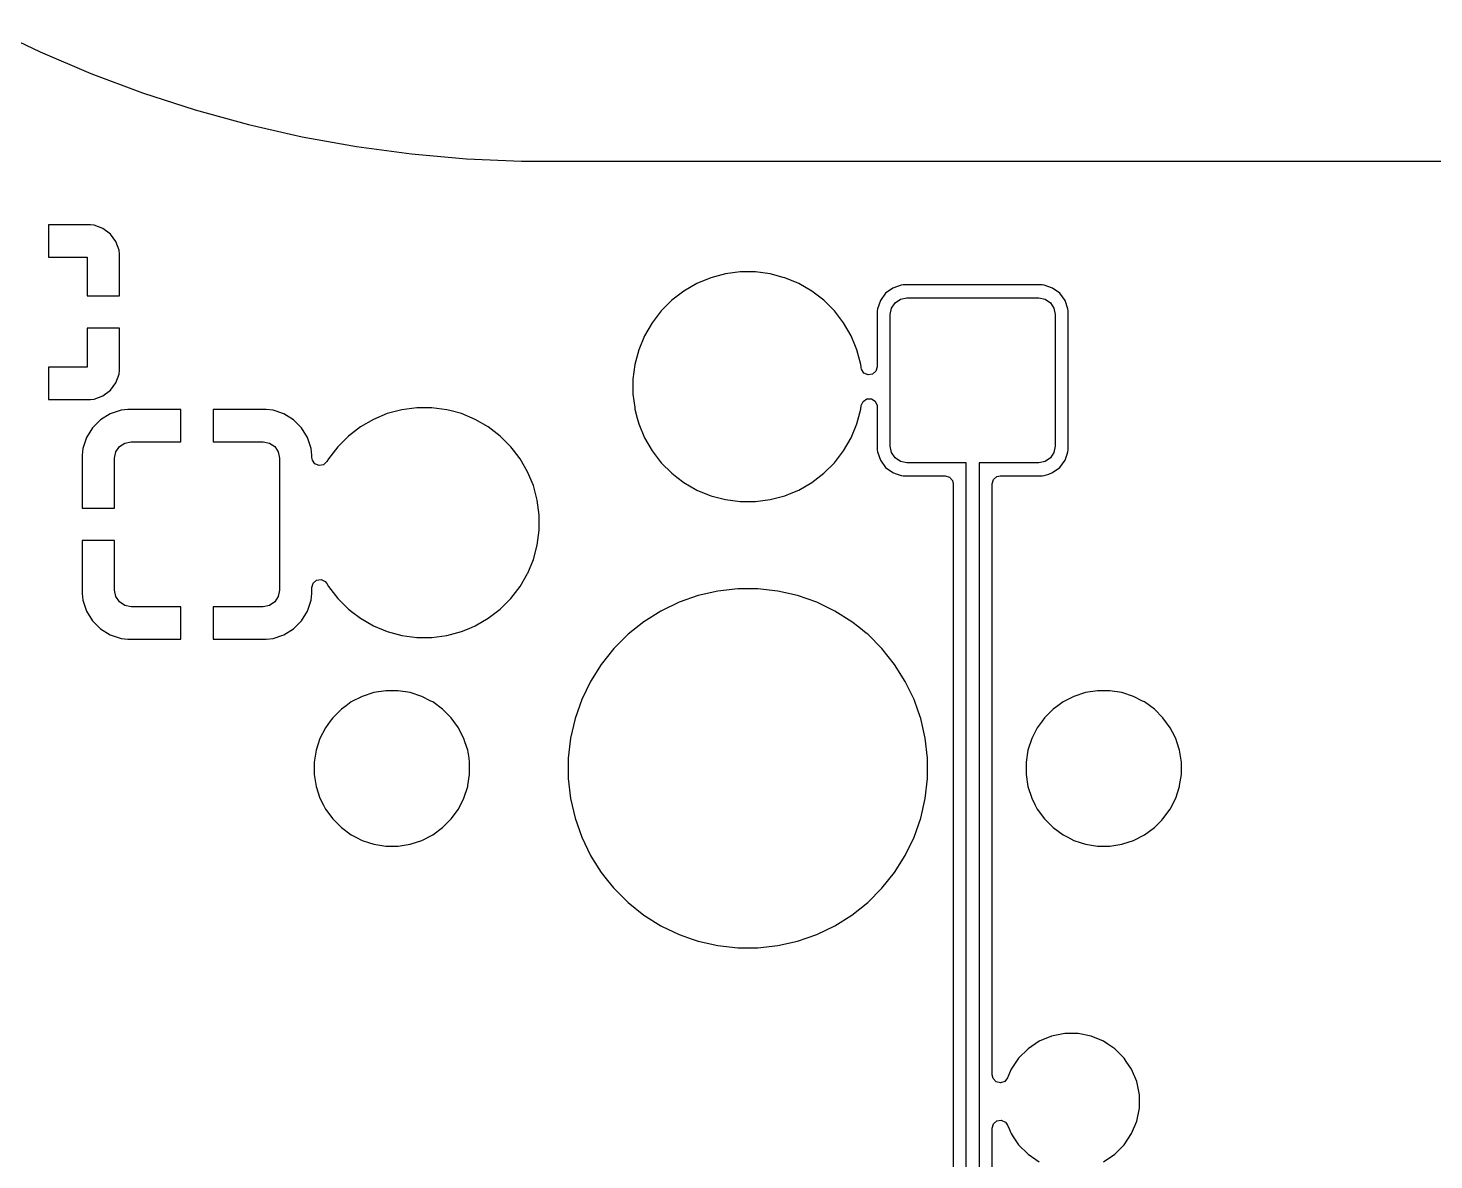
# Model space of a CAD drawing. Extents: x 51 to 261, y -150 to -32.
# Drawn here: x 110.93 to 132.66, y -72.04 to -54.54 of the extents above; entities that cross this region are included whole.
import ezdxf

# ---------------------------------------------------------------- set-up
doc = ezdxf.new("R2010")
doc.units = 0
doc.layers.add('BLACK', color=7, linetype='CONTINUOUS')

msp = doc.modelspace()

# ---------------------------------------------------------------- linework, layer by layer
at = {"layer": 'BLACK', "linetype": 'CONTINUOUS'}
for p, q in [((110.348841, -54.536816), (111.118552, -54.90556)), ((111.118552, -54.90556), (111.903964, -55.23956)), ((111.903964, -55.23956), (111.903971, -55.239562)), ((111.903971, -55.239562), (111.903972, -55.239563)), ((111.903972, -55.239563), (112.703517, -55.538152)), ((112.703517, -55.538152), (113.515576, -55.800727)), ((113.515576, -55.800727), (113.515579, -55.800727)), ((113.515579, -55.800727), (113.515592, -55.800732)), ((113.515592, -55.800732), (114.338592, -56.026783)), ((114.338592, -56.026783), (114.989687, -56.174694)), ((114.989687, -56.174694), (115.17087, -56.215854)), ((115.17087, -56.215854), (116.010747, -56.367563)), ((116.010747, -56.367563), (116.010752, -56.367563)), ((116.010752, -56.367563), (116.010754, -56.367564)), ((116.010754, -56.367564), (116.85658, -56.481612)), ((116.85658, -56.481612), (116.856584, -56.481612)), ((116.856584, -56.481612), (116.856589, -56.481613)), ((116.856589, -56.481613), (117.706653, -56.557771)), ((117.706653, -56.557771), (118.559276, -56.595889)), ((118.559276, -56.595889), (118.579496, -56.59589)), ((118.579496, -56.59589), (118.947668, -56.59591)), ((118.947668, -56.59591), (118.947688, -56.595913)), ((118.947688, -56.595913), (118.966032, -56.595913)), ((118.966032, -56.595913), (118.986023, -56.595913)), ((118.986023, -56.595913), (119.012952, -56.595913)), ((119.012952, -56.595913), (140.505016, -56.595913)), ((111.895844, -57.578), (111.248, -57.578)), ((111.248, -57.578), (111.248, -58.078)), ((111.955372, -57.584401), (111.895844, -57.578)), ((111.955379, -57.584403), (111.955372, -57.584401)), ((112.090086, -57.634645), (111.955379, -57.584403)), ((112.090093, -57.634649), (112.090086, -57.634645)), ((112.205187, -57.720809), (112.090093, -57.634649)), ((112.20519, -57.720812), (112.205187, -57.720809)), ((112.29135, -57.835906), (112.20519, -57.720812)), ((112.291354, -57.835913), (112.29135, -57.835906)), ((112.341596, -57.97062), (112.291354, -57.835913)), ((112.341598, -57.970627), (112.341596, -57.97062)), ((112.347999, -58.030155), (112.341598, -57.970627)), ((111.248, -58.078), (111.848, -58.078)), ((111.848, -58.078), (111.848, -58.678)), ((112.348, -58.030172), (112.347999, -58.030155)), ((112.348, -58.678), (112.348, -58.030172)), ((121.484799, -58.397759), (121.269786, -58.486819)), ((121.709624, -58.337517), (121.484799, -58.397759)), ((121.940364, -58.30714), (121.709624, -58.337517)), ((121.940369, -58.307139), (121.940364, -58.30714)), ((121.940375, -58.307139), (121.940369, -58.307139)), ((122.173119, -58.307139), (121.940375, -58.307139)), ((122.173124, -58.307139), (122.173119, -58.307139)), ((122.173129, -58.30714), (122.173124, -58.307139)), ((122.403869, -58.337517), (122.173129, -58.30714)), ((122.403872, -58.337517), (122.403869, -58.337517)), ((122.403873, -58.337518), (122.403872, -58.337517)), ((122.603913, -58.391119), (122.403873, -58.337518)), ((122.628694, -58.397759), (122.603913, -58.391119)), ((122.843707, -58.486819), (122.628694, -58.397759)), ((121.068206, -58.603203), (120.883567, -58.744881)), ((121.068222, -58.603192), (121.068206, -58.603203)), ((121.26977, -58.486827), (121.068222, -58.603192)), ((121.269786, -58.486819), (121.26977, -58.486827)), ((122.843723, -58.486827), (122.843707, -58.486819)), ((123.045271, -58.603192), (122.843723, -58.486827)), ((123.045274, -58.603194), (123.045271, -58.603192)), ((123.045279, -58.603197), (123.045274, -58.603194)), ((123.045285, -58.603201), (123.045279, -58.603197)), ((123.045287, -58.603203), (123.045285, -58.603201)), ((123.229926, -58.744881), (123.045287, -58.603203)), ((124.186022, -58.636914), (124.104483, -58.747395)), ((124.296503, -58.555375), (124.186022, -58.636914)), ((124.426105, -58.510024), (124.296503, -58.555375)), ((124.426107, -58.510024), (124.426105, -58.510024)), ((124.456879, -58.507139), (124.426107, -58.510024)), ((124.456883, -58.507139), (124.456879, -58.507139)), ((126.606611, -58.507139), (124.456883, -58.507139)), ((126.606615, -58.507139), (126.606611, -58.507139)), ((126.637387, -58.510024), (126.606615, -58.507139)), ((126.76699, -58.555375), (126.637387, -58.510024)), ((126.766992, -58.555376), (126.76699, -58.555375)), ((126.877472, -58.636914), (126.766992, -58.555376)), ((126.95901, -58.747394), (126.877472, -58.636914)), ((111.848, -58.678), (112.348, -58.678)), ((120.88356, -58.744887), (120.718995, -58.909452)), ((120.883567, -58.744881), (120.88356, -58.744887)), ((123.229933, -58.744887), (123.229926, -58.744881)), ((123.394498, -58.909452), (123.229933, -58.744887)), ((124.059132, -58.876999), (124.056247, -58.907771)), ((124.104483, -58.747395), (124.059132, -58.876997)), ((124.059132, -58.876997), (124.059132, -58.876999)), ((124.256747, -58.962639), (124.276158, -58.865055)), ((124.276158, -58.865055), (124.331435, -58.782327)), ((124.331435, -58.782327), (124.414163, -58.72705)), ((124.414163, -58.72705), (124.511747, -58.707639)), ((124.511747, -58.707639), (126.551747, -58.707639)), ((126.551747, -58.707639), (126.649331, -58.72705)), ((126.649331, -58.72705), (126.732059, -58.782327)), ((126.732059, -58.782327), (126.787336, -58.865055)), ((126.787336, -58.865055), (126.806747, -58.962639)), ((126.95901, -58.747395), (126.95901, -58.747394)), ((127.004361, -58.876997), (126.95901, -58.747395)), ((127.004361, -58.876999), (127.004361, -58.876997)), ((127.007247, -58.907771), (127.004361, -58.876999)), ((120.5773, -59.094114), (120.460935, -59.295662)), ((120.577311, -59.094098), (120.5773, -59.094114)), ((120.718989, -58.909459), (120.577311, -59.094098)), ((120.718995, -58.909452), (120.718989, -58.909459)), ((123.394503, -58.909458), (123.394498, -58.909452)), ((123.536189, -59.094107), (123.394503, -58.909458)), ((123.536193, -59.094114), (123.536189, -59.094107)), ((123.652558, -59.295662), (123.536193, -59.094114)), ((124.056247, -58.907771), (124.056247, -59.775841)), ((124.256747, -61.002639), (124.256747, -58.962639)), ((126.806747, -58.962639), (126.806747, -61.002639)), ((127.007247, -61.057506), (127.007247, -58.907771)), ((112.348, -59.178), (111.848, -59.178)), ((111.848, -59.178), (111.848, -59.778)), ((112.348, -59.825827), (112.348, -59.178)), ((120.460927, -59.295678), (120.371867, -59.510691)), ((120.460935, -59.295662), (120.460927, -59.295678)), ((123.652566, -59.295678), (123.652558, -59.295662)), ((123.720796, -59.460402), (123.652566, -59.295678)), ((120.371867, -59.510691), (120.311625, -59.735516)), ((123.741629, -59.510699), (123.720796, -59.460402)), ((123.801868, -59.735513), (123.741629, -59.510699)), ((120.311625, -59.735516), (120.281248, -59.966256)), ((123.807177, -59.775841), (123.801868, -59.735513)), ((111.848, -59.778), (111.248, -59.778)), ((111.248, -59.778), (111.248, -60.278)), ((112.291354, -60.020086), (112.341596, -59.885379)), ((112.341596, -59.885379), (112.341598, -59.885372)), ((112.341598, -59.885372), (112.347999, -59.825844)), ((112.347999, -59.825844), (112.348, -59.825827)), ((123.809308, -59.792026), (123.807177, -59.775841)), ((123.81327, -59.810776), (123.809308, -59.792026)), ((123.851044, -59.869554), (123.81327, -59.810776)), ((123.9146, -59.898579), (123.851044, -59.869554)), ((123.983758, -59.888635), (123.9146, -59.898579)), ((124.036562, -59.84288), (123.983758, -59.888635)), ((124.056247, -59.775841), (124.036562, -59.84288)), ((112.090093, -60.22135), (112.205187, -60.13519)), ((112.205187, -60.13519), (112.20519, -60.135187)), ((112.20519, -60.135187), (112.29135, -60.020093)), ((112.29135, -60.020093), (112.291354, -60.020086)), ((120.281248, -59.966256), (120.281247, -59.966273)), ((120.281247, -59.966273), (120.281247, -60.199004)), ((111.248, -60.278), (111.895828, -60.278)), ((111.895828, -60.278), (111.895844, -60.277999)), ((111.895844, -60.277999), (111.955372, -60.271598)), ((111.955372, -60.271598), (111.955379, -60.271596)), ((111.955379, -60.271596), (112.090086, -60.221354)), ((112.090086, -60.221354), (112.090093, -60.22135)), ((120.281247, -60.199004), (120.281248, -60.199021)), ((120.281248, -60.199021), (120.308328, -60.404718)), ((123.801868, -60.429765), (123.809308, -60.37325)), ((123.809308, -60.37325), (123.837574, -60.309354)), ((123.837574, -60.309354), (123.895899, -60.270883)), ((123.895899, -60.270883), (123.965763, -60.270052)), ((123.965763, -60.270052), (124.024987, -60.307124)), ((124.024987, -60.307124), (124.054766, -60.370329)), ((124.054766, -60.370329), (124.056247, -60.389436)), ((124.056247, -60.389436), (124.056247, -61.057506)), ((112.052973, -60.591889), (111.928176, -60.716686)), ((112.203189, -60.499234), (112.052973, -60.591889)), ((112.203194, -60.499232), (112.203189, -60.499234)), ((112.370725, -60.443718), (112.203194, -60.499232)), ((112.474121, -60.433155), (112.370725, -60.443718)), ((112.474137, -60.433154), (112.474121, -60.433155)), ((113.294441, -60.433154), (112.474137, -60.433154)), ((113.294441, -60.933154), (113.294441, -60.433154)), ((114.614759, -60.433154), (113.794441, -60.433154)), ((113.794441, -60.433154), (113.794441, -60.933154)), ((114.718156, -60.443718), (114.614759, -60.433154)), ((114.885687, -60.499232), (114.718156, -60.443718)), ((114.885692, -60.499234), (114.885687, -60.499232)), ((115.035908, -60.591889), (114.885692, -60.499234)), ((115.160705, -60.716686), (115.035908, -60.591889)), ((116.26977, -60.586827), (116.068222, -60.703192)), ((116.269786, -60.586819), (116.26977, -60.586827)), ((116.484799, -60.497759), (116.269786, -60.586819)), ((116.709624, -60.437517), (116.484799, -60.497759)), ((116.940364, -60.40714), (116.709624, -60.437517)), ((116.940369, -60.407139), (116.940364, -60.40714)), ((116.940375, -60.407139), (116.940369, -60.407139)), ((117.173119, -60.407139), (116.940375, -60.407139)), ((117.173124, -60.407139), (117.173119, -60.407139)), ((117.173129, -60.40714), (117.173124, -60.407139)), ((117.403869, -60.437517), (117.173129, -60.40714)), ((117.403872, -60.437517), (117.403869, -60.437517)), ((117.403873, -60.437518), (117.403872, -60.437517)), ((117.471747, -60.455705), (117.403873, -60.437518)), ((117.628694, -60.497759), (117.471747, -60.455705)), ((117.843707, -60.586819), (117.628694, -60.497759)), ((117.843723, -60.586827), (117.843707, -60.586819)), ((118.045271, -60.703192), (117.843723, -60.586827)), ((120.308328, -60.404718), (120.311626, -60.429765)), ((120.311626, -60.429765), (120.348051, -60.565706)), ((120.348051, -60.565706), (120.371867, -60.654586)), ((123.741629, -60.654579), (123.801868, -60.429765)), ((111.928176, -60.716686), (111.835521, -60.866902)), ((115.25336, -60.866902), (115.160705, -60.716686)), ((116.068206, -60.703203), (115.883567, -60.844881)), ((116.068222, -60.703192), (116.068206, -60.703203)), ((118.045274, -60.703194), (118.045271, -60.703192)), ((118.045279, -60.703197), (118.045274, -60.703194)), ((118.045285, -60.703201), (118.045279, -60.703197)), ((118.045287, -60.703203), (118.045285, -60.703201)), ((118.229926, -60.844881), (118.045287, -60.703203)), ((120.371867, -60.654586), (120.460927, -60.869599)), ((123.662804, -60.844883), (123.741626, -60.654586)), ((123.741625, -60.654586), (123.741629, -60.654579)), ((123.741626, -60.654586), (123.741625, -60.654586)), ((111.780005, -61.034438), (111.769441, -61.137835)), ((111.835519, -60.866907), (111.780005, -61.034438)), ((111.835521, -60.866902), (111.835519, -60.866907)), ((112.288852, -61.09057), (112.344129, -61.007842)), ((112.344129, -61.007842), (112.426857, -60.952565)), ((112.426857, -60.952565), (112.524441, -60.933154)), ((112.524441, -60.933154), (113.294441, -60.933154)), ((113.794441, -60.933154), (114.564441, -60.933154)), ((114.564441, -60.933154), (114.662025, -60.952565)), ((114.662025, -60.952565), (114.744753, -61.007842)), ((114.744753, -61.007842), (114.80003, -61.09057)), ((115.253362, -60.866907), (115.25336, -60.866902)), ((115.308876, -61.034438), (115.253362, -60.866907)), ((115.319439, -61.137835), (115.308876, -61.034438)), ((115.718989, -61.009459), (115.577311, -61.194098)), ((115.718995, -61.009452), (115.718989, -61.009459)), ((115.88356, -60.844887), (115.718995, -61.009452)), ((115.883567, -60.844881), (115.88356, -60.844887)), ((118.229933, -60.844887), (118.229926, -60.844881)), ((118.394498, -61.009452), (118.229933, -60.844887)), ((118.394504, -61.009459), (118.394498, -61.009452)), ((118.435575, -61.062984), (118.394504, -61.009459)), ((120.460927, -60.869599), (120.460935, -60.869615)), ((120.460935, -60.869615), (120.5773, -61.071163)), ((123.536189, -61.071171), (123.652562, -60.869608)), ((123.652562, -60.869608), (123.662804, -60.844883)), ((124.276158, -61.100223), (124.256747, -61.002639)), ((126.806747, -61.002639), (126.787336, -61.100223)), ((111.769441, -61.137835), (111.769441, -61.958154)), ((112.269441, -61.188154), (112.288852, -61.09057)), ((112.269441, -61.958154), (112.269441, -61.188154)), ((114.80003, -61.09057), (114.819441, -61.188154)), ((114.819441, -61.188154), (114.819441, -63.228154)), ((115.31944, -61.13785), (115.319439, -61.137835)), ((115.31944, -61.177967), (115.31944, -61.13785)), ((115.326259, -61.218522), (115.31944, -61.177967)), ((115.366787, -61.275437), (115.326259, -61.218522)), ((115.550826, -61.239968), (115.500259, -61.288183)), ((115.577297, -61.194119), (115.550826, -61.239968)), ((115.577311, -61.194098), (115.577297, -61.194119)), ((118.536189, -61.194107), (118.435575, -61.062984)), ((118.536193, -61.194114), (118.536189, -61.194107)), ((118.652558, -61.395662), (118.536193, -61.194114)), ((120.5773, -61.071163), (120.577311, -61.071179)), ((120.577311, -61.071179), (120.718989, -61.255818)), ((120.718989, -61.255818), (120.718995, -61.255825)), ((120.718995, -61.255825), (120.88356, -61.42039)), ((123.229928, -61.420395), (123.394503, -61.25582)), ((123.394503, -61.25582), (123.536189, -61.071171)), ((124.056247, -61.057506), (124.059132, -61.088278)), ((124.059132, -61.088278), (124.059132, -61.08828)), ((124.059132, -61.08828), (124.104483, -61.217882)), ((124.104483, -61.217882), (124.104484, -61.217884)), ((124.104484, -61.217884), (124.186022, -61.328364)), ((124.331435, -61.182951), (124.276158, -61.100223)), ((124.414163, -61.238228), (124.331435, -61.182951)), ((124.511747, -61.257639), (124.414163, -61.238228)), ((125.431747, -61.257639), (124.511747, -61.257639)), ((125.431747, -93.317145), (125.431747, -61.257639)), ((126.551747, -61.257639), (125.631747, -61.257639)), ((125.631747, -61.257639), (125.631747, -93.358567)), ((126.649331, -61.238228), (126.551747, -61.257639)), ((126.732059, -61.182951), (126.649331, -61.238228)), ((126.787336, -61.100223), (126.732059, -61.182951)), ((126.877472, -61.328364), (126.95901, -61.217884)), ((126.95901, -61.217884), (126.991613, -61.124711)), ((126.991613, -61.124711), (127.004361, -61.08828)), ((127.004361, -61.088278), (127.007247, -61.057506)), ((127.004361, -61.08828), (127.004361, -61.088278)), ((115.431652, -61.301405), (115.366787, -61.275437)), ((115.500259, -61.288183), (115.431652, -61.301405)), ((118.652566, -61.395678), (118.652558, -61.395662)), ((118.741468, -61.61031), (118.652566, -61.395678)), ((120.88356, -61.42039), (120.883567, -61.420396)), ((120.883567, -61.420396), (120.960704, -61.479585)), ((120.960704, -61.479585), (121.068215, -61.562081)), ((123.045279, -61.562081), (123.229928, -61.420395)), ((124.186022, -61.328364), (124.296502, -61.409902)), ((124.296502, -61.409902), (124.331368, -61.422102)), ((124.331368, -61.422102), (124.426106, -61.455253)), ((124.426106, -61.455253), (124.456879, -61.458139)), ((124.456879, -61.458139), (124.456883, -61.458139)), ((124.456883, -61.458139), (125.107247, -61.458139)), ((125.107247, -61.458139), (125.174286, -61.477824)), ((125.174286, -61.477824), (125.220041, -61.530628)), ((125.851932, -61.5151), (125.904736, -61.469345)), ((125.904736, -61.469345), (125.956247, -61.458139)), ((125.956247, -61.458139), (126.606615, -61.458139)), ((126.606615, -61.458139), (126.637386, -61.455253)), ((126.637386, -61.455253), (126.637388, -61.455253)), ((126.637388, -61.455253), (126.70678, -61.430971)), ((126.70678, -61.430971), (126.766992, -61.409902)), ((126.766992, -61.409902), (126.877472, -61.328364)), ((118.741629, -61.610699), (118.741468, -61.61031)), ((118.801868, -61.835513), (118.741629, -61.610699)), ((121.068215, -61.562081), (121.068222, -61.562085)), ((121.068222, -61.562085), (121.26977, -61.67845)), ((121.26977, -61.67845), (121.269786, -61.678458)), ((121.269786, -61.678458), (121.484799, -61.767518)), ((122.726459, -61.727023), (122.843707, -61.678458)), ((122.843707, -61.678458), (122.84371, -61.678456)), ((122.84371, -61.678456), (122.843716, -61.678454)), ((122.843716, -61.678454), (123.045279, -61.562081)), ((125.220041, -61.530628), (125.231247, -61.582139)), ((125.231247, -61.582139), (125.231247, -93.182734)), ((125.832247, -61.582139), (125.851932, -61.5151)), ((125.832247, -65.888152), (125.832247, -61.582139)), ((118.832247, -62.066267), (118.801868, -61.835513)), ((121.484799, -61.767518), (121.484801, -61.767518)), ((121.484801, -61.767518), (121.484807, -61.767521)), ((121.484807, -61.767521), (121.709621, -61.82776)), ((121.709621, -61.82776), (121.940375, -61.858139)), ((121.940375, -61.858139), (121.940382, -61.858139)), ((121.940382, -61.858139), (122.173112, -61.858139)), ((122.173112, -61.858139), (122.173119, -61.858139)), ((122.173119, -61.858139), (122.403873, -61.82776)), ((122.403873, -61.82776), (122.628687, -61.767521)), ((122.628687, -61.767521), (122.726459, -61.727023)), ((111.769441, -61.958154), (112.269441, -61.958154)), ((118.832247, -62.299011), (118.832247, -62.066267)), ((118.801868, -62.529765), (118.832247, -62.299011)), ((112.269441, -62.458154), (111.769442, -62.458154)), ((111.769442, -62.458154), (111.769442, -63.278472)), ((112.269441, -63.228154), (112.269441, -62.458154)), ((118.741629, -62.754579), (118.801868, -62.529765)), ((118.655514, -62.962483), (118.741626, -62.754586)), ((118.741625, -62.754586), (118.741629, -62.754579)), ((118.741626, -62.754586), (118.741625, -62.754586)), ((118.536189, -63.171171), (118.652562, -62.969608)), ((118.652562, -62.969608), (118.655514, -62.962483)), ((115.31944, -63.187312), (115.339124, -63.120273)), ((115.31944, -63.278472), (115.31944, -63.187312)), ((115.339124, -63.120273), (115.391927, -63.074517)), ((115.391927, -63.074517), (115.461086, -63.064573)), ((115.461086, -63.064573), (115.524642, -63.093597)), ((115.524642, -63.093597), (115.550826, -63.12531)), ((115.550826, -63.12531), (115.575563, -63.168154)), ((115.575563, -63.168154), (115.577305, -63.171171)), ((115.577305, -63.171171), (115.57731, -63.171177)), ((115.57731, -63.171177), (115.577311, -63.171179)), ((115.577311, -63.171179), (115.718989, -63.355818)), ((118.394503, -63.35582), (118.536189, -63.171171)), ((121.900874, -63.207139), (121.591113, -63.242041)), ((121.900878, -63.207139), (121.900874, -63.207139)), ((122.212616, -63.207139), (121.900878, -63.207139)), ((122.21262, -63.207139), (122.212616, -63.207139)), ((122.52238, -63.242041), (122.21262, -63.207139)), ((111.769442, -63.278472), (111.780005, -63.381869)), ((111.780005, -63.381869), (111.835519, -63.5494)), ((112.288852, -63.325738), (112.269441, -63.228154)), ((112.344129, -63.408466), (112.288852, -63.325738)), ((112.426857, -63.463743), (112.344129, -63.408466)), ((114.744753, -63.408466), (114.662025, -63.463743)), ((114.80003, -63.325738), (114.744753, -63.408466)), ((114.819441, -63.228154), (114.80003, -63.325738)), ((115.253362, -63.5494), (115.308876, -63.381869)), ((115.308876, -63.381869), (115.31944, -63.278472)), ((115.718989, -63.355818), (115.718995, -63.355825)), ((115.718995, -63.355825), (115.88356, -63.52039)), ((118.229928, -63.520395), (118.394503, -63.35582)), ((120.992932, -63.414372), (120.712072, -63.549627)), ((121.287167, -63.311414), (120.992932, -63.414372)), ((121.287179, -63.31141), (121.287167, -63.311414)), ((121.591097, -63.242043), (121.287179, -63.31141)), ((121.591113, -63.242041), (121.591097, -63.242043)), ((122.522396, -63.242043), (122.52238, -63.242041)), ((122.826314, -63.31141), (122.522396, -63.242043)), ((122.826326, -63.311414), (122.826314, -63.31141)), ((123.120561, -63.414372), (122.826326, -63.311414)), ((123.401421, -63.549627), (123.120561, -63.414372)), ((111.835519, -63.5494), (111.835521, -63.549405)), ((111.835521, -63.549405), (111.928176, -63.699621)), ((112.524441, -63.483154), (112.426857, -63.463743)), ((113.294441, -63.483154), (112.524441, -63.483154)), ((113.294441, -63.983152), (113.294441, -63.483154)), ((114.564441, -63.483154), (113.794441, -63.483154)), ((113.794441, -63.483154), (113.794441, -63.983153)), ((114.662025, -63.463743), (114.564441, -63.483154)), ((115.160705, -63.699621), (115.25336, -63.549405)), ((115.25336, -63.549405), (115.253362, -63.5494)), ((115.88356, -63.52039), (115.883567, -63.520396)), ((115.883567, -63.520396), (115.929468, -63.555617)), ((115.929468, -63.555617), (116.068215, -63.662081)), ((118.045279, -63.662081), (118.229928, -63.520395)), ((120.712072, -63.549627), (120.448115, -63.715482)), ((123.401424, -63.549629), (123.401421, -63.549627)), ((123.66538, -63.715483), (123.401424, -63.549629)), ((111.928176, -63.699621), (112.052973, -63.824418)), ((112.052973, -63.824418), (112.203189, -63.917073)), ((114.885692, -63.917073), (115.035908, -63.824418)), ((115.035908, -63.824418), (115.160705, -63.699621)), ((116.068215, -63.662081), (116.068222, -63.662085)), ((116.068222, -63.662085), (116.26977, -63.77845)), ((116.26977, -63.77845), (116.269786, -63.778458)), ((116.269786, -63.778458), (116.484799, -63.867518)), ((116.484799, -63.867518), (116.484801, -63.867518)), ((116.484801, -63.867518), (116.484807, -63.867521)), ((116.484807, -63.867521), (116.709621, -63.92776)), ((117.403873, -63.92776), (117.628687, -63.867521)), ((117.628687, -63.867521), (117.749293, -63.817565)), ((117.749293, -63.817565), (117.843707, -63.778458)), ((117.843707, -63.778458), (117.84371, -63.778456)), ((117.84371, -63.778456), (117.843716, -63.778454)), ((117.843716, -63.778454), (118.045279, -63.662081)), ((120.448115, -63.715482), (120.204388, -63.909847)), ((123.769747, -63.798713), (123.66538, -63.715483)), ((123.887175, -63.892359), (123.769747, -63.798713)), ((112.203189, -63.917073), (112.203194, -63.917075)), ((112.203194, -63.917075), (112.370725, -63.972589)), ((112.370725, -63.972589), (112.474128, -63.983153)), ((112.474128, -63.983153), (113.29444, -63.983153)), ((113.29444, -63.983153), (113.294441, -63.983152)), ((113.794441, -63.983153), (114.614745, -63.983153)), ((114.614745, -63.983153), (114.614759, -63.983152)), ((114.614759, -63.983152), (114.718156, -63.972589)), ((114.718156, -63.972589), (114.885687, -63.917075)), ((114.885687, -63.917075), (114.885692, -63.917073)), ((116.709621, -63.92776), (116.940375, -63.958139)), ((116.940375, -63.958139), (116.940382, -63.958139)), ((116.940382, -63.958139), (117.173112, -63.958139)), ((117.173112, -63.958139), (117.173119, -63.958139)), ((117.173119, -63.958139), (117.403873, -63.92776)), ((120.204388, -63.909847), (119.983955, -64.13028)), ((123.909106, -63.909848), (123.887175, -63.892359)), ((124.129538, -64.13028), (123.909106, -63.909848)), ((119.983955, -64.13028), (119.78959, -64.374007)), ((124.323903, -64.374006), (124.129538, -64.13028)), ((119.78959, -64.374007), (119.623735, -64.637964)), ((124.489757, -64.637962), (124.323903, -64.374006)), ((119.623735, -64.637964), (119.48848, -64.918824)), ((124.625015, -64.918828), (124.489757, -64.637962)), ((115.927547, -64.955879), (115.848014, -65.013664)), ((116.09591, -64.870093), (115.927547, -64.955879)), ((116.275628, -64.811698), (116.09591, -64.870093)), ((116.462261, -64.782139), (116.275628, -64.811698)), ((116.462266, -64.782139), (116.462261, -64.782139)), ((116.651228, -64.782139), (116.462266, -64.782139)), ((116.651233, -64.782139), (116.651228, -64.782139)), ((116.837865, -64.811698), (116.651233, -64.782139)), ((117.017583, -64.870093), (116.837865, -64.811698)), ((117.156497, -64.940874), (117.017583, -64.870093)), ((117.185946, -64.955879), (117.156497, -64.940874)), ((117.33882, -65.066949), (117.185946, -64.955879)), ((119.48848, -64.918824), (119.385522, -65.213059)), ((124.682092, -65.081945), (124.625015, -64.918828)), ((126.927547, -64.955879), (126.848014, -65.013664)), ((127.09591, -64.870093), (126.927547, -64.955879)), ((127.275628, -64.811698), (127.09591, -64.870093)), ((127.462261, -64.782139), (127.275628, -64.811698)), ((127.462266, -64.782139), (127.462261, -64.782139)), ((127.651228, -64.782139), (127.462266, -64.782139)), ((127.651233, -64.782139), (127.651228, -64.782139)), ((127.837865, -64.811698), (127.651233, -64.782139)), ((128.017583, -64.870093), (127.837865, -64.811698)), ((128.156497, -64.940874), (128.017583, -64.870093)), ((128.185946, -64.955879), (128.156497, -64.940874)), ((128.33882, -65.066949), (128.185946, -64.955879)), ((115.774671, -65.066951), (115.641059, -65.200563)), ((115.774672, -65.066951), (115.774671, -65.066951)), ((115.774674, -65.066949), (115.774672, -65.066951)), ((115.848014, -65.013664), (115.774674, -65.066949)), ((117.472437, -65.200566), (117.33882, -65.066949)), ((124.713473, -65.171628), (124.682092, -65.081945)), ((124.727975, -65.213071), (124.713473, -65.171628)), ((126.774671, -65.066951), (126.641059, -65.200563)), ((126.774672, -65.066951), (126.774671, -65.066951)), ((126.774674, -65.066949), (126.774672, -65.066951)), ((126.848014, -65.013664), (126.774674, -65.066949)), ((128.472437, -65.200566), (128.33882, -65.066949)), ((115.529987, -65.353439), (115.444201, -65.521802)), ((115.603082, -65.252834), (115.529987, -65.353439)), ((115.641057, -65.200566), (115.603082, -65.252834)), ((115.641059, -65.200564), (115.641057, -65.200566)), ((115.641059, -65.200563), (115.641059, -65.200564)), ((117.583507, -65.35344), (117.472437, -65.200566)), ((117.617767, -65.420679), (117.583507, -65.35344)), ((119.385518, -65.213071), (119.316151, -65.516989)), ((119.385522, -65.213059), (119.385518, -65.213071)), ((124.797343, -65.516993), (124.727975, -65.213071)), ((126.529987, -65.353439), (126.444201, -65.521802)), ((126.603082, -65.252834), (126.529987, -65.353439)), ((126.641057, -65.200566), (126.603082, -65.252834)), ((126.641059, -65.200564), (126.641057, -65.200566)), ((126.641059, -65.200563), (126.641059, -65.200564)), ((128.583507, -65.35344), (128.472437, -65.200566)), ((128.617767, -65.420679), (128.583507, -65.35344)), ((115.444201, -65.521802), (115.385806, -65.70152)), ((117.669292, -65.521802), (117.617767, -65.420679)), ((117.669292, -65.521804), (117.669292, -65.521802)), ((117.669294, -65.521807), (117.669292, -65.521804)), ((117.685085, -65.570406), (117.669294, -65.521807)), ((117.727687, -65.70152), (117.685085, -65.570406)), ((119.316149, -65.517005), (119.281247, -65.826765)), ((119.316151, -65.516989), (119.316149, -65.517005)), ((124.832247, -65.82677), (124.797343, -65.516993)), ((126.444201, -65.521802), (126.385806, -65.70152)), ((128.669292, -65.521802), (128.617767, -65.420679)), ((128.669292, -65.521804), (128.669292, -65.521802)), ((128.669294, -65.521807), (128.669292, -65.521804)), ((128.685085, -65.570406), (128.669294, -65.521807)), ((128.727687, -65.70152), (128.685085, -65.570406)), ((115.385806, -65.70152), (115.356247, -65.888152)), ((117.747524, -65.826765), (117.727687, -65.70152)), ((117.757247, -65.888152), (117.747524, -65.826765)), ((119.281247, -65.826765), (119.281247, -66.138512)), ((124.832247, -66.138508), (124.832247, -65.82677)), ((126.385806, -65.70152), (126.356247, -65.888152)), ((128.737276, -65.762063), (128.727687, -65.70152)), ((128.757247, -65.888152), (128.737276, -65.762063)), ((115.356247, -65.888152), (115.356247, -66.077125)), ((117.757247, -66.077125), (117.757247, -65.888152)), ((125.832247, -67.9027), (125.832247, -65.888152)), ((126.356247, -65.888152), (126.356247, -66.077125)), ((128.757247, -66.077125), (128.757247, -65.888152)), ((115.356247, -66.077125), (115.385806, -66.263757)), ((115.385806, -66.263757), (115.444201, -66.443475)), ((117.669294, -66.443471), (117.727687, -66.263757)), ((117.727687, -66.263757), (117.730106, -66.248483)), ((117.730106, -66.248483), (117.757247, -66.077125)), ((119.281247, -66.138512), (119.316149, -66.448272)), ((124.797343, -66.448285), (124.832247, -66.138508)), ((126.356247, -66.077125), (126.385806, -66.263757)), ((126.385806, -66.263757), (126.444201, -66.443475)), ((128.669294, -66.443471), (128.727687, -66.263757)), ((128.727687, -66.263757), (128.730106, -66.248483)), ((128.730106, -66.248483), (128.757247, -66.077125)), ((115.444201, -66.443475), (115.498739, -66.55051)), ((117.583507, -66.611838), (117.669294, -66.443471)), ((119.316149, -66.448272), (119.316151, -66.448288)), ((119.316151, -66.448288), (119.385518, -66.752206)), ((124.727975, -66.752207), (124.797343, -66.448285)), ((126.444201, -66.443475), (126.498739, -66.55051)), ((128.583507, -66.611838), (128.669294, -66.443471)), ((115.498739, -66.55051), (115.529987, -66.611838)), ((115.529987, -66.611838), (115.641057, -66.764712)), ((117.472437, -66.764712), (117.583507, -66.611838)), ((126.498739, -66.55051), (126.529987, -66.611838)), ((126.529987, -66.611838), (126.641057, -66.764712)), ((128.472437, -66.764712), (128.583507, -66.611838)), ((115.641057, -66.764712), (115.774674, -66.898329)), ((115.774674, -66.898329), (115.927548, -67.009399)), ((117.185946, -67.009399), (117.33882, -66.898329)), ((117.33882, -66.898329), (117.472437, -66.764712)), ((119.385518, -66.752206), (119.385522, -66.752218)), ((119.385522, -66.752218), (119.48848, -67.046453)), ((124.625015, -67.04645), (124.727975, -66.752207)), ((126.641057, -66.764712), (126.774674, -66.898329)), ((126.774674, -66.898329), (126.927548, -67.009399)), ((128.185946, -67.009399), (128.33882, -66.898329)), ((128.33882, -66.898329), (128.454604, -66.782545)), ((128.454604, -66.782545), (128.472437, -66.764712)), ((115.927548, -67.009399), (116.000265, -67.04645)), ((116.000265, -67.04645), (116.09591, -67.095184)), ((116.09591, -67.095184), (116.095912, -67.095184)), ((116.095912, -67.095184), (116.095915, -67.095186)), ((116.095915, -67.095186), (116.192244, -67.126485)), ((116.192244, -67.126485), (116.275628, -67.153579)), ((116.851564, -67.149128), (117.017579, -67.095186)), ((117.017579, -67.095186), (117.185946, -67.009399)), ((119.48848, -67.046453), (119.623735, -67.327313)), ((124.489757, -67.327316), (124.625015, -67.04645)), ((126.927548, -67.009399), (127.000265, -67.04645)), ((127.000265, -67.04645), (127.09591, -67.095184)), ((127.09591, -67.095184), (127.095912, -67.095184)), ((127.095912, -67.095184), (127.095915, -67.095186)), ((127.095915, -67.095186), (127.192244, -67.126485)), ((127.192244, -67.126485), (127.275628, -67.153579)), ((127.851564, -67.149128), (128.017579, -67.095186)), ((128.017579, -67.095186), (128.185946, -67.009399)), ((116.275628, -67.153579), (116.462261, -67.183139)), ((116.462261, -67.183139), (116.462266, -67.183139)), ((116.462266, -67.183139), (116.651233, -67.183139)), ((116.651233, -67.183139), (116.837865, -67.153579)), ((116.837865, -67.153579), (116.851564, -67.149128)), ((119.623735, -67.327313), (119.656091, -67.378807)), ((124.323903, -67.591272), (124.489757, -67.327316)), ((127.275628, -67.153579), (127.462261, -67.183139)), ((127.462261, -67.183139), (127.462266, -67.183139)), ((127.462266, -67.183139), (127.651233, -67.183139)), ((127.651233, -67.183139), (127.837865, -67.153579)), ((127.837865, -67.153579), (127.851564, -67.149128)), ((119.656091, -67.378807), (119.789591, -67.591272)), ((119.789591, -67.591272), (119.889748, -67.716865)), ((119.889748, -67.716865), (119.98048, -67.83064)), ((124.129538, -67.834998), (124.323903, -67.591272)), ((119.98048, -67.83064), (119.983956, -67.834998)), ((119.983956, -67.834998), (120.204388, -68.05543)), ((123.909106, -68.05543), (124.129538, -67.834998)), ((125.832247, -70.720364), (125.832247, -67.9027)), ((120.204388, -68.05543), (120.448114, -68.249795)), ((123.66538, -68.249795), (123.909106, -68.05543)), ((120.448114, -68.249795), (120.71207, -68.415649)), ((120.71207, -68.415649), (120.712072, -68.41565)), ((120.712072, -68.41565), (120.722453, -68.420649)), ((120.722453, -68.420649), (120.992936, -68.550907)), ((123.120558, -68.550907), (123.401424, -68.415649)), ((123.401424, -68.415649), (123.66538, -68.249795)), ((120.992936, -68.550907), (121.197109, -68.62235)), ((121.197109, -68.62235), (121.287167, -68.653863)), ((122.826315, -68.653867), (123.120558, -68.550907)), ((121.287167, -68.653863), (121.287179, -68.653867)), ((121.287179, -68.653867), (121.591101, -68.723235)), ((121.591101, -68.723235), (121.900873, -68.758138)), ((121.900873, -68.758138), (121.900874, -68.758139)), ((121.900874, -68.758139), (121.900878, -68.758139)), ((121.900878, -68.758139), (122.21262, -68.758139)), ((122.21262, -68.758138), (122.522393, -68.723235)), ((122.21262, -68.758139), (122.21262, -68.758138)), ((122.522393, -68.723235), (122.826315, -68.653867)), ((126.750326, -70.122509), (126.55915, -70.201697)), ((126.750334, -70.122507), (126.750326, -70.122509)), ((126.953277, -70.082139), (126.750334, -70.122507)), ((126.953282, -70.082139), (126.953277, -70.082139)), ((127.160212, -70.082139), (126.953282, -70.082139)), ((127.160216, -70.082139), (127.160212, -70.082139)), ((127.363159, -70.122507), (127.160216, -70.082139)), ((127.363167, -70.122509), (127.363159, -70.122507)), ((127.551566, -70.200547), (127.363167, -70.122509)), ((126.387089, -70.316663), (126.240771, -70.462981)), ((126.55915, -70.201697), (126.387089, -70.316663)), ((127.554345, -70.201698), (127.551566, -70.200547)), ((127.619828, -70.245452), (127.554345, -70.201698)), ((127.726404, -70.316663), (127.619828, -70.245452)), ((127.872722, -70.462981), (127.726404, -70.316663)), ((126.240771, -70.462981), (126.125804, -70.635042)), ((127.872724, -70.462984), (127.872722, -70.462981)), ((127.905729, -70.51238), (127.872724, -70.462984)), ((127.987688, -70.635041), (127.905729, -70.51238)), ((125.845363, -70.775868), (125.832247, -70.720364)), ((125.892973, -70.827006), (125.845363, -70.775868)), ((126.026967, -70.82222), (125.960673, -70.844285)), ((126.070808, -70.767817), (126.026967, -70.82222)), ((126.125804, -70.635042), (126.070808, -70.767817)), ((128.066877, -70.826219), (127.987688, -70.635041)), ((128.107247, -71.029174), (128.066877, -70.826219)), ((125.960673, -70.844285), (125.892973, -70.827006)), ((128.107247, -71.236104), (128.107247, -71.029174)), ((128.066877, -71.439059), (128.107247, -71.236104)), ((125.832247, -71.544913), (125.851932, -71.477874)), ((125.851932, -71.477874), (125.904736, -71.432119)), ((125.904736, -71.432119), (125.973894, -71.422175)), ((125.973894, -71.422175), (126.03745, -71.4512)), ((126.03745, -71.4512), (126.070807, -71.497458)), ((127.987688, -71.630237), (128.066877, -71.439059)), ((125.832247, -92.89942), (125.832247, -71.544913)), ((126.070807, -71.497458), (126.09849, -71.564291)), ((126.09849, -71.564291), (126.116469, -71.607697)), ((126.116469, -71.607697), (126.125806, -71.630237)), ((126.125806, -71.630237), (126.157095, -71.677064)), ((126.157095, -71.677064), (126.240771, -71.802296)), ((127.872724, -71.802294), (127.987688, -71.630237)), ((126.240771, -71.802296), (126.387089, -71.948614)), ((127.726402, -71.948616), (127.872724, -71.802294)), ((126.387089, -71.948614), (126.387092, -71.948616)), ((126.387092, -71.948616), (126.559149, -72.06358)), ((127.554345, -72.06358), (127.726402, -71.948616))]:
    msp.add_line(p, q, dxfattribs=at)

doc.saveas('drawing.dxf')
